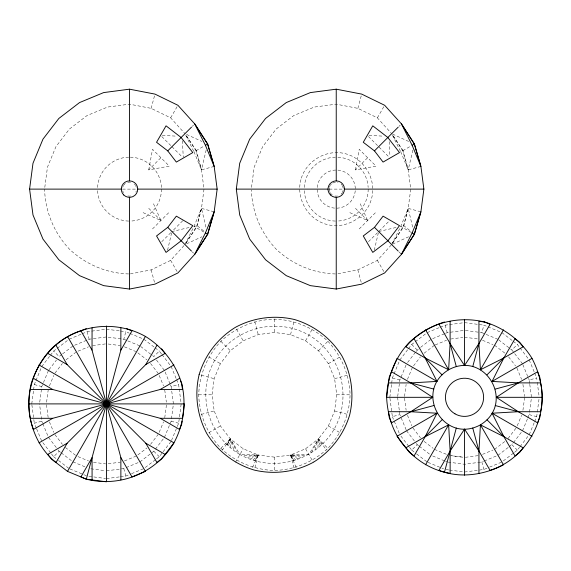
<?xml version="1.0" encoding="UTF-8"?>
<svg xmlns="http://www.w3.org/2000/svg" width="571" height="571" viewBox="0 0 571 571"><rect width="100%" height="100%" fill="white"/><g stroke="black" fill="none" stroke-linecap="round" stroke-linejoin="round"><path stroke-width="0.43" stroke-dasharray="2.85 2.14" d="M317.919 447.55L318.468 438.878L328.375 425.966L334.606 410.934L336.726 394.804L334.606 378.666L328.375 363.634L318.468 350.722L305.564 340.816L290.525 334.592L274.394 332.465L258.256 334.592L243.225 340.816L230.313 350.722L220.406 363.634L214.182 378.666L212.055 394.804L214.182 410.934L220.406 425.966L230.313 438.878L239.927 454.502C272.56 473.038 315.099 461.639 334.092 429.271C352.628 396.631 341.23 354.099 308.861 335.098C276.228 316.57 233.689 327.968 214.689 360.337C196.16 392.969 207.559 435.502 239.927 454.502L258.256 455.016L274.394 457.135L290.525 455.016L308.861 454.502L318.468 438.878L327.904 448.314C341.608 433.789 349.488 414.767 350.066 394.804C349.488 374.84 341.608 355.819 327.904 341.294C313.379 327.583 294.358 319.703 274.394 319.132C254.43 319.703 235.409 327.583 220.884 341.294C207.173 355.819 199.293 374.84 198.722 394.804C199.293 414.767 207.173 433.789 220.884 448.314C235.409 462.018 254.43 469.897 274.394 470.475C294.358 469.897 313.379 462.018 327.904 448.314M44.802 187.359L47.464 167.132L55.951 146.647L69.448 129.053L87.042 115.556L107.526 107.07L129.517 104.172L151.158 108.354L170.658 117.854L184.947 133.685M31.762 403.897L33.496 390.714M33.61 389.836L34.303 384.561L35.659 381.285M39.749 402.162L41.797 386.567L43.139 383.341M46.586 402.17L48.185 390.064M164.755 417.722L166.468 404.76M164.448 437.372L171.143 421.227L173.306 404.76M177.281 426.508L178.637 423.232L181.178 403.897M251.525 187.359L254.188 167.132L262.674 146.647L276.171 129.053L293.765 115.556L314.25 107.07L336.233 104.172L357.874 108.354L377.381 117.854L391.67 133.685M389.822 397.316L391.556 384.133M391.67 383.255L392.37 377.981L393.726 374.704M397.694 396.445L399.522 382.584M399.636 381.721L399.864 379.986L406.552 363.841M404.539 396.452L406.131 384.347M522.936 410.278L524.642 397.316M527.861 417.872L529.431 412.912M529.545 412.041L531.365 398.18M534.663 421.562L536.697 416.652L539.245 397.316M148.724 169.908L152.5 149.309L169.323 166.132L148.724 169.908L160.908 157.724M355.447 169.908L359.223 149.309L376.046 166.132L355.447 169.908L367.631 157.724M167.56 250.234L171.735 232.39M374.283 250.234L378.659 231.54L388.83 221.37M206.16 150.066L201.477 169.837L204.011 189.115L201.477 208.401L197.116 225.645L185.882 243.096M412.876 150.066L408.201 169.837L410.735 189.115L408.201 208.401L403.833 225.645L392.605 243.096M228.621 445.83L230.313 438.878L243.225 448.785L258.256 455.016L254.809 467.899M151.158 108.354L154.527 95.778M108.204 337.175L123.8 339.224L125.806 331.73L129.082 333.086M290.525 334.592L293.979 321.709M357.874 108.354L361.7 94.101M498.005 339.331L481.86 332.643L483.865 325.149L487.142 326.505M314.992 449.798L318.468 438.878L326.398 450.027M36.002 380.464L41.426 367.36M43.475 382.534L48.492 370.422M49.413 385.925L53.745 375.454M159.195 432.34L163.527 421.869M171.514 440.434L176.939 427.329M252.568 467.449L258.256 455.016L243.103 455.815M394.061 373.884L399.493 360.779M407.473 379.344L412.476 367.26M517.255 425.759L521.594 415.288M522.515 430.791L527.525 418.679M529.231 434.667L534.32 422.383M184.947 244.552L194.033 226.366L201.477 208.401L214.175 211.805M391.67 244.552L400.756 226.366L408.201 208.401L420.898 211.805M311.588 452.41L318.468 438.878L321.58 444.745M227.208 444.745L230.313 438.878L237.201 452.41M227.187 444.73L230.313 438.878L233.789 449.798M170.658 117.854L177.488 106.02M377.381 117.854L384.64 105.278M235.43 462.282L243.225 448.785M305.564 340.816L312.23 329.267M250.476 458.87L258.256 455.016L254.752 460.647L258.256 455.016L247.072 457.464M230.862 447.55L230.313 438.878L222.39 450.027M185.939 243.082L196.331 227.693L201.477 208.401L206.16 228.172M392.655 243.082L403.055 227.693L408.201 208.401L412.876 228.172M41.769 366.539L49.863 355.99M50.405 355.29L53.638 351.065L56.458 348.91M49.02 369.73L56.472 360.023M54.944 373.148L62.375 363.47M150.566 444.324L157.996 434.645M139.945 461.875L153.813 451.24L154.877 449.848M155.405 449.156L163.92 438.064M156.483 458.884L159.302 456.721L162.535 452.503M163.078 451.804L171.172 441.255M399.828 359.958L407.922 349.409M408.465 348.71L411.705 344.484L414.517 342.329M407.615 362.449L415.595 352.05M416.123 351.358L419.963 347.846M413.54 365.875L420.434 356.889M508.097 438.435L516.584 427.372M509.096 446.786L512.936 443.267M513.472 442.575L521.98 431.483M514.55 452.303L517.362 450.141L519.517 447.329M520.06 446.629L528.154 436.08M130.381 273.894L151.158 269.883L170.658 260.383L184.347 245.209M337.968 273.723L357.874 269.883L377.381 260.383L391.071 245.209M192.284 126.348L193.505 125.128M152.5 228.928L169.323 212.098M161.764 241.711L170.743 232.74M182.706 220.77L171.935 231.54L189.786 227.365M51.483 453.909L53.638 456.721L59.127 451.24L57 448.463M161.457 353.877L159.302 351.065L153.813 356.554L152.421 355.49M399.008 126.348L400.228 125.128M359.223 228.928L376.046 212.098M368.488 241.711L377.46 232.74M220.884 448.314L230.313 438.878M318.468 350.722L327.904 341.294M409.543 447.329L411.705 450.141L417.187 444.659L415.06 441.883M522.515 363.841L511.873 349.973L517.362 344.484L519.517 347.296M253.089 459.955L258.256 455.016M57.157 348.367L67.706 340.273M61.904 354.427L59.127 356.554L53.638 351.065M62.596 353.892L72.995 345.912M66.043 359.801L75.722 352.371M137.911 454.887L146.897 447.992M145.234 467.521L155.783 459.419M415.217 341.786L426.473 333.15M420.656 347.311L431.055 339.331M424.103 353.221L434.474 345.262M293.979 467.899L290.525 455.016L305.564 448.785L318.468 438.878L320.167 445.83M494.586 449.37L505.649 440.876M498.005 455.294L508.404 447.314M503.294 460.94L513.843 452.839M214.175 166.432L201.477 169.837L194.033 151.872L203.833 146.212M420.898 166.432L408.201 169.837L400.756 151.872L411.306 145.776M208.858 432.64L220.406 425.966M328.375 363.634L339.931 356.968M186.56 243.81L201.92 236.779M392.477 244.181L408.643 236.779M69.112 339.195L81.403 334.106M82.217 333.764L87.135 331.73L105.592 329.303M74.608 345.248L89.14 339.224L106.47 336.947M78.027 351.172L88.498 346.84M427.179 332.615L439.463 327.526M440.284 327.183L445.194 325.149L448.713 324.685M124.442 460.954L135.72 456.286M432.668 338.667L444.78 333.65M445.587 333.314L447.2 332.643L464.53 330.366M106.47 470.847L123.8 468.563L125.413 467.899M126.22 467.563L138.332 462.546M435.28 344.927L446.558 340.252M120.531 476.756L125.806 476.064L130.723 474.023M131.537 473.687L143.828 468.598M482.502 454.373L492.973 450.041M448.071 462.096L464.53 464.266L481.86 461.982L483.473 461.318M484.279 460.983L496.392 455.965M464.53 472.024L483.865 469.483L488.783 467.442M489.604 467.107L501.888 462.018M36.337 428.15L34.303 423.232L41.797 421.227L39.52 403.897M173.42 403.897L171.143 386.567L178.637 384.561L179.101 388.073M201.299 414.389L214.182 410.934M334.606 378.666L347.489 375.218M389.936 398.194L392.37 416.652L399.864 414.646L406.217 429.984M529.66 383.455L529.203 379.986L536.697 377.981L537.161 381.492M378.659 231.54L396.502 227.365M92.645 345.605L105.606 343.899M449.591 324.571L463.652 322.722M450.705 339.024L462.803 337.432M108.197 463.78L120.295 462.182M106.47 478.605L119.653 476.871M465.394 457.307L478.362 455.601M122.522 189.115L136.505 189.115M329.246 189.115L343.228 189.115M198.722 394.804L212.055 394.804M336.726 394.804L350.066 394.804M369.023 135.42L383.726 136.169M162.3 135.42L177.003 136.169M296.213 467.449L290.525 455.016L305.685 455.815M335.355 273.944C313.229 273.309 292.273 264.287 276.171 249.184C261.061 233.082 252.047 212.119 251.411 190M128.632 273.944C106.506 273.309 85.55 264.287 69.448 249.184C54.059 232.875 45.216 211.527 44.574 189.115M464.53 322.601L483.865 325.149M465.401 330.481L481.86 332.643M464.53 337.204L477.499 338.91M106.47 329.189L119.653 330.923M120.531 331.037L125.806 331.73M108.197 344.013L120.295 345.605M446.072 469.598L448.713 469.94M449.591 470.061L463.652 471.91M93.508 462.296L105.606 463.888M90.875 468.791L105.606 470.732M88.89 476.293L105.592 478.491M298.312 458.87L290.525 455.016L294.051 460.64L290.525 455.016L301.716 457.464M392.37 377.981L399.864 379.986M529.203 414.646L536.697 416.652M201.299 375.218L214.182 378.666M334.606 410.934L347.489 414.389M34.303 384.561L41.797 386.567M171.143 421.227L178.637 423.232M487.962 326.848L500.246 331.937M482.502 340.252L492.973 344.591M434.474 449.37L446.558 454.373M432.668 455.965L444.78 460.983M445.587 461.318L447.2 461.982M129.903 333.428L143.007 338.853M427.993 462.353L441.098 467.785M441.918 468.12L443.56 468.798M123.8 339.224L127.026 340.566M127.833 340.901L139.945 345.912M124.442 346.84L135.72 351.508M78.027 456.622L88.498 460.954M72.995 461.875L85.108 466.892M69.933 468.934L83.038 474.365M83.858 474.701L86.314 475.722M349.823 212.648L367.631 220.513L359.766 202.698M143.1 212.648L160.908 220.513L153.042 202.698M392.477 134.057L408.643 141.458M186.56 134.428L201.92 141.458M411.306 232.454L400.756 226.366L403.833 225.645L411.113 231.569M203.833 232.026L194.033 226.366L197.116 225.645L205.053 232.104M208.858 356.968L220.406 363.634M328.375 425.966L339.931 432.64M501.888 332.615L512.437 340.709M513.143 341.251L517.362 344.484M498.697 339.866L511.873 349.973M494.586 345.262L504.957 353.221M424.103 441.412L433.096 448.306M417.187 444.659L418.579 445.723M419.271 446.251L430.363 454.766M411.705 450.141L415.924 453.381M416.623 453.924L427.179 462.018M143.828 339.195L154.377 347.289M155.076 347.832L159.302 351.065M140.637 346.447L151.729 354.962M137.911 352.899L146.897 359.801M65.351 447.457L75.722 455.422M59.127 451.24L60.519 452.303M61.211 452.832L72.303 461.347M53.638 456.721L57.864 459.962M58.563 460.504L69.112 468.598M290.525 455.016L295.692 459.955M368.488 136.526L388.83 156.868M355.447 208.329L367.631 220.513M399.008 251.89L401.449 254.331M411.705 344.484L417.187 349.973M511.873 444.659L517.362 450.141M161.764 136.526L170.743 145.498M171.935 146.697L182.106 156.868M148.724 208.329L160.908 220.513M192.284 251.89L193.505 253.11M220.884 341.294L230.313 350.722M153.813 451.24L159.302 456.721M520.06 348.003L528.696 359.259M508.625 356.889L515.527 365.875M413.004 428.057L420.434 437.743M406.552 430.791L414.532 441.19M400.906 436.08L409.007 446.629M162 354.584L170.094 365.133M156.468 360.023L164.448 370.422M150.566 363.47L157.996 373.148M54.944 434.645L62.375 444.324M48.492 437.372L56.472 447.771M42.846 442.661L50.94 453.21M377.381 260.383L383.783 271.475M236.558 329.267L243.225 340.816M305.564 448.785L313.351 462.282M170.658 260.383L177.067 271.475M392.455 135.27L400.756 151.872M185.739 135.27L194.033 151.872M529.231 359.958L534.32 372.242M534.663 373.063L536.697 377.981M522.85 364.648L528.196 377.567M528.532 378.373L529.203 379.986M516.919 368.067L521.594 379.344M407.473 415.288L411.805 425.759M392.37 416.652L399.828 434.667M171.172 366.539L176.261 378.823M176.603 379.644L178.637 384.561M165.119 372.035L170.137 384.147M170.472 384.954L171.143 386.567M159.195 375.454L163.527 385.925M49.413 421.869L53.745 432.34M41.797 421.227L42.468 422.84M42.804 423.646L47.821 435.759M36.68 428.964L41.769 441.255M445.194 325.149L447.2 332.643M481.86 461.982L483.865 469.483M357.874 269.883L361.25 282.459M254.809 321.709L258.256 334.592M151.158 269.883L154.527 282.459M87.135 331.73L89.14 339.224M123.8 468.563L125.806 476.064M537.275 382.37L539.124 396.438M529.774 384.319L531.48 397.316M522.936 384.347L524.528 396.452M404.539 398.18L406.131 410.278M397.58 397.316L399.293 410.313M399.407 411.177L399.864 414.646M179.215 388.951L180.95 402.141M164.755 390.064L166.354 402.17M46.472 404.76L48.185 417.722M31.876 404.775L34.303 423.232M389.179 141.629L389.936 156.333M182.413 140.766L183.262 157.196M274.394 319.132L274.394 332.465M274.394 457.135L274.394 470.475M337.896 170.108A19.086 19.086 0 0 1 352.179 199.6A19.086 19.086 0 0 1 319.439 198.173A19.086 19.086 0 0 1 336.233 170.037M368.195 189.115A31.962 31.962 0 0 1 337.904 221.034M335.405 221.07A31.962 31.962 0 0 1 304.286 189.95M304.322 187.452A31.962 31.962 0 0 1 335.405 157.168M337.904 157.203A31.962 31.962 0 0 1 368.152 187.452M342.293 185.625A6.988 6.988 0 0 1 342.293 192.613M341.965 193.126A6.988 6.988 0 0 1 341.18 194.061M337.454 196.003A6.988 6.988 0 0 1 335.02 196.003M332.229 194.847A6.988 6.988 0 0 1 330.509 193.126M330.181 192.613A6.988 6.988 0 0 1 329.667 191.506M329.481 190.928A6.988 6.988 0 0 1 329.353 187.902M329.481 187.309A6.988 6.988 0 0 1 330.181 185.625M330.509 185.111A6.988 6.988 0 0 1 331.294 184.176M332.743 183.063A6.988 6.988 0 0 1 338.046 182.363M341.18 184.176A6.988 6.988 0 0 1 341.965 185.111M136.269 190.928A6.988 6.988 0 0 1 135.848 192.077M130.73 196.003A6.988 6.988 0 0 1 127.704 195.867M123.457 192.613A6.988 6.988 0 0 1 122.758 190.928M122.758 187.309A6.988 6.988 0 0 1 123.179 186.16M123.457 185.625A6.988 6.988 0 0 1 125.506 183.391M127.704 182.363A6.988 6.988 0 0 1 131.323 182.363M134.456 184.176A6.988 6.988 0 0 1 135.57 185.625M135.848 186.16A6.988 6.988 0 0 1 136.269 187.309M161.472 189.115A31.962 31.962 0 0 1 130.345 221.07M128.682 221.07A31.962 31.962 0 0 1 97.562 189.95M97.598 187.452A31.962 31.962 0 0 1 128.682 157.168M130.345 157.168A31.962 31.962 0 0 1 161.429 187.452M300.917 179.651C295.735 198.522 307.84 219.492 326.776 224.439C345.648 229.621 366.611 217.515 371.557 198.58C376.739 179.708 364.633 158.745 345.698 153.799C326.826 148.617 305.863 160.715 300.917 179.651M462.803 457.193L450.705 455.601L462.803 457.193M403.055 150.544L392.655 135.149L402.698 150.751L408.201 169.837L403.055 150.544M196.331 150.544L185.939 135.149L195.974 150.751L201.477 169.837L196.331 150.544"/><path stroke-width="0.86" d="M120.874 479.918L120.874 457.664L106.47 403.897L92.038 350.137L80.925 330.859C56.479 338.553 38.592 359.701 31.184 383.748C24.275 411.905 33.054 444.152 55.994 462.539L67.121 443.253L145.812 364.519L156.961 345.269M179.515 378.373L160.23 389.472L52.71 418.315L33.432 429.449C22.833 402.048 31.241 369.687 51.376 348.802C76.478 324.435 114.871 319.382 145.427 336.419C162.921 347.218 175.839 364.027 181.735 383.726C186.474 403.74 183.712 424.753 173.948 442.853C156.004 472.888 120.224 487.705 86.307 479.162L120.845 350.123L120.881 327.875M478.933 473.338L478.941 451.083L480.432 424.86C515.991 403.026 485.314 349.895 448.628 369.772C413.069 391.599 443.746 444.738 480.432 424.86L503.886 436.665L523.157 447.807L519.624 452.403L515.021 455.943L503.886 436.665L492.074 413.218L518.297 411.712L540.544 411.734C544.72 393.54 540.373 374.719 532.008 358.352C521.216 340.851 504.4 327.947 484.7 322.051L478.941 321.295L478.912 343.542L480.432 369.772L503.872 357.938L523.157 346.818L519.603 342.207L515.021 338.689L503.872 357.938L492.074 381.414L518.29 382.891L540.544 382.898C548.652 419.228 525.563 459.198 490.061 470.361L478.941 451.083L464.53 429.121L450.134 451.04L438.985 470.354C459.862 478.648 483.908 475.065 503.494 464.794L480.432 424.86M92.038 350.137L92.067 327.868M484.7 322.051C456.543 315.064 424.332 323.971 405.888 346.84L425.152 357.974L448.628 369.772L450.098 343.556L450.134 321.287M405.881 447.792L425.181 436.672L448.628 424.86L450.134 451.04L450.141 473.345C433.139 470.661 416.716 461.154 405.881 447.792C393.191 434.117 387.552 415.659 386.61 397.316C387.274 376.796 395.253 357.153 409.436 342.215C419.792 333.264 431.141 326.034 444.366 322.051L444.331 322.051M29.585 189.115L32.99 163.256L42.968 139.153L58.849 118.454L79.547 102.573L103.651 92.588L129.517 89.183L154.977 94.101L177.916 105.278L194.725 123.907L207.701 143.978L214.175 166.432L217.158 189.115L214.175 211.805L207.701 234.26L194.725 254.331L177.916 272.952L154.977 284.137L129.517 289.047L103.651 285.643L79.547 275.665L58.849 259.784L42.968 239.085L32.99 214.981L29.585 189.115L121.288 189.115M236.301 189.115L239.713 163.256L249.691 139.153L265.572 118.454L286.271 102.573L310.374 92.588L336.233 89.183L361.7 94.101L384.64 105.278L401.449 123.907L414.425 143.978L420.898 166.432L423.882 189.115L420.898 211.805L414.425 234.26L401.449 254.331L384.64 272.952L361.7 284.137L336.233 289.047L310.374 285.643L286.271 275.665L265.572 259.784L249.691 239.085L239.713 214.981L236.301 189.115L328.011 189.115M182.106 421.191L181.728 424.046L179.508 429.421L160.23 418.293L52.682 389.501L30.434 389.501M540.166 414.61L539.788 417.465L537.575 422.84L518.297 411.712L496.335 397.316L518.29 382.891L537.575 371.792L539.773 377.131L540.544 382.898M472.759 366.596L478.912 343.542L490.061 324.271L484.665 322.044M444.366 472.588L456.3 428.036M205.417 232.939L214.175 211.805L207.58 234.189L194.725 254.331L205.417 232.939L207.701 234.26M412.141 232.939L420.898 211.805L414.303 234.189L401.449 254.331L412.141 232.939L414.425 234.26M436.986 413.218L397.052 436.273L409.436 452.41L414.054 455.958L425.181 436.672L436.986 413.218L410.77 411.734L388.494 411.698L389.251 417.501L391.492 422.868L410.77 411.734L432.725 397.316L410.742 382.92L391.492 371.757M120.845 350.123L132.001 330.852L126.634 328.632M106.47 325.977L106.47 481.817L86.307 479.169L67.514 471.375L145.427 336.419M425.573 464.794L448.628 424.86M480.432 369.772L503.486 329.838M438.985 324.278L450.098 343.556L464.53 365.511L478.912 343.542M167.753 227.358L176.346 216.159L192.798 225.652L181.185 240.791L166.047 252.403L156.554 235.951L167.753 227.358L191.492 251.09M47.821 353.42L67.093 364.555L145.826 443.246L156.961 462.524L161.564 458.984L173.948 442.853L107.234 404.339M374.476 227.358L383.07 216.159L399.522 225.652L387.909 240.791L372.77 252.403L363.277 235.951L374.476 227.358L398.208 251.09M167.753 150.88L156.554 142.286L166.047 125.834L181.093 137.468L192.798 152.585L176.346 162.078L167.753 150.88L191.492 127.14M374.476 150.88L363.277 142.286L372.77 125.834L387.816 137.468L399.522 152.585L383.07 162.078L374.476 150.88L398.208 127.14M487.02 374.826L503.872 357.938M425.181 436.672L442.04 419.799M205.417 145.298L194.725 123.907L207.58 144.049L214.175 166.432L205.417 145.298L207.701 143.978M412.141 145.298L401.449 123.907L414.303 144.049L420.898 166.432L412.141 145.298L414.425 143.978M145.812 364.519L165.098 353.399L161.564 348.802M38.992 442.853L173.948 364.933M492.074 381.414L532.008 358.352M67.121 443.253L47.821 454.373L51.369 459.005L67.514 471.375M80.925 330.859L86.307 328.632M410.77 411.734L433.81 405.546M495.25 389.079L518.29 382.891M388.494 382.92L410.742 382.92L436.986 381.414L425.152 357.974L414.054 338.667M137.739 189.115L217.158 189.115M344.463 189.115L423.882 189.115M160.23 389.472L182.484 389.479L181.714 383.712L180.622 381.057M432.725 397.316L386.61 397.316L389.265 377.145L397.052 358.352L436.986 381.414M496.335 397.316L542.45 397.316M28.55 403.897L184.39 403.897L182.484 418.315L160.23 418.293M30.434 418.286L52.71 418.315M495.25 405.546L518.297 411.712M410.742 382.92L433.81 389.079M86.307 479.169L80.925 476.935L92.074 457.621L92.081 479.925M492.074 413.218L532.008 436.273M38.992 364.933L106.47 403.897M145.826 443.246L165.098 454.388M33.432 378.337L52.682 389.501M487.02 419.799L503.886 436.665M425.152 357.974L442.04 374.826M425.573 329.838L448.628 369.772M67.506 336.419L145.427 471.375L132.001 476.942L120.874 457.664M55.994 345.255L67.093 364.555M450.098 343.556L456.3 366.596M472.759 428.036L478.941 451.083M464.53 319.396L464.53 365.511M464.53 429.121L464.53 475.236M336.233 89.183L336.233 180.893M336.233 197.345L336.233 289.047M129.517 89.183L129.517 180.893M129.517 197.345L129.517 289.047M199.129 374.633C194.383 394.647 197.152 415.659 206.916 433.76C217.708 451.268 234.524 464.173 254.223 470.069C274.237 474.815 295.25 472.046 313.351 462.282C330.859 451.49 343.763 434.674 349.659 414.967C354.405 394.961 351.636 373.941 341.872 355.84C331.08 338.339 314.264 325.434 294.557 319.539C274.551 314.792 253.531 317.562 235.43 327.319C217.929 338.118 205.025 354.934 199.129 374.633M330.423 194.932A8.222 8.222 0 0 0 344.185 191.249A8.222 8.222 0 0 0 334.106 181.171A8.222 8.222 0 0 0 330.423 194.932M454.987 413.839A19.086 19.086 0 0 0 483.608 397.316A19.086 19.086 0 0 0 454.987 380.786A19.086 19.086 0 0 0 454.987 413.839M123.7 194.932A8.222 8.222 0 0 0 137.461 191.249A8.222 8.222 0 0 0 127.383 181.171A8.222 8.222 0 0 0 123.7 194.932"/></g></svg>
